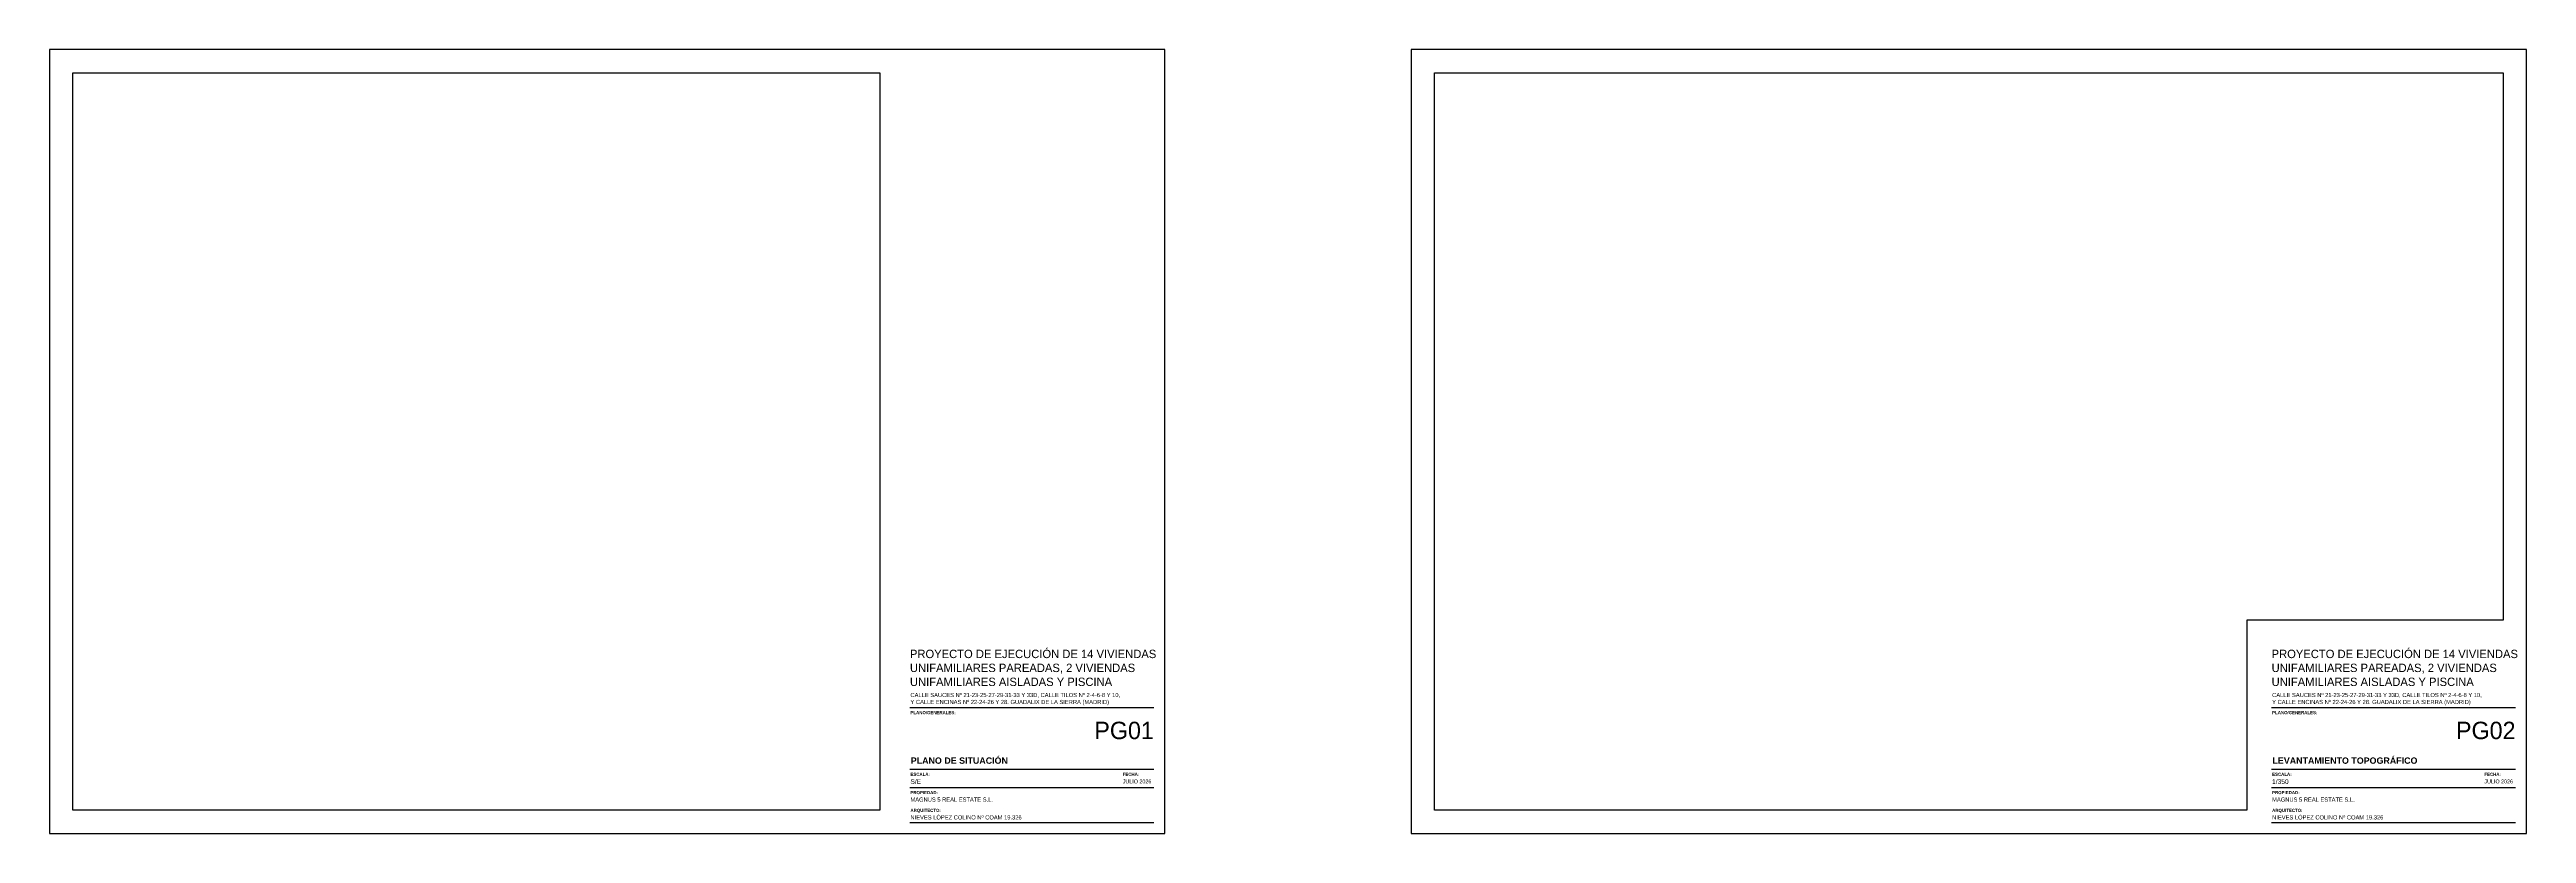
# Model space of a CAD drawing. Header units: millimetres. Extents: x 441061 to 442903, y 4515148 to 4515613.
# Drawn here: x 441060.7 to 441378.2, y 4515512.4 to 4515612.9 of the extents above; entities that cross this region are included whole.
import ezdxf

# ---------------------------------------------------------------- set-up
doc = ezdxf.new("R2010")
doc.units = ezdxf.units.MM
doc.linetypes.add('CONTINUA', pattern=[0])
doc.layers.add('01_alzado', color=5, linetype='CONTINUA')
doc.layers.add('01_texto cartela', color=5, linetype='Continuous')
doc.layers.add('01_cartela', color=6, linetype='Continuous', plot=False)
doc.styles.add('Century Gothic', font='', dxfattribs={"height": 2})
doc.styles.add('Century Gothic_3', font='', dxfattribs={"height": 4.5})
doc.styles.add('Century Gothic_6', font='', dxfattribs={"height": 11})
doc.styles.add('NIEVES3', font='swisseb.ttf')
doc.styles.get('Century Gothic').set_extended_font_data('Century Gothic')
doc.styles.get('Century Gothic_3').set_extended_font_data('Century Gothic')
doc.styles.get('Century Gothic_6').set_extended_font_data('Century Gothic')
picture_1 = doc.add_image_def('image1.jpg', size_in_pixel=(2480, 1753))
picture_2 = doc.add_image_def('image2.jpg', size_in_pixel=(2468, 1745))

msp = doc.modelspace()

# ---------------------------------------------------------------- linework, layer by layer
at = {"layer": '01_cartela', "color": 3, "elevation": 0}
for points in [[(441060.674, 4515612.944), (441060.674, 4515512.447), (441203.652, 4515512.447), (441203.652, 4515612.944)], [(441235.247, 4515612.944), (441235.247, 4515512.447), (441378.224, 4515512.447), (441378.224, 4515612.944)]]:
    msp.add_lwpolyline(points, close=True, dxfattribs=at)
at = {"layer": '01_texto cartela'}
for p, q in [((441170.979, 4515528.598, 0), (441202.252, 4515528.598, 0)), ((441345.552, 4515528.598, 0), (441376.824, 4515528.598, 0)), ((441170.979, 4515520.691, 0), (441202.252, 4515520.691, 0)), ((441345.552, 4515520.691, 0), (441376.824, 4515520.691, 0)), ((441170.979, 4515518.347, 0), (441202.252, 4515518.347, 0)), ((441345.552, 4515518.347, 0), (441376.824, 4515518.347, 0)), ((441170.979, 4515513.847, 0), (441202.252, 4515513.847, 0)), ((441345.552, 4515513.847, 0), (441376.824, 4515513.847, 0))]:
    msp.add_line(p, q, dxfattribs=at)

# ---------------------------------------------------------------- texts
for s, insert, char_height, width, attachment_point, style in [('\\PPROYECTO DE EJECUCIÓN DE 14 VIVIENDAS UNIFAMILIARES PAREADAS, 2 VIVIENDAS UNIFAMILIARES AISLADAS Y PISCINA', (441170.979, 4515537.791, 0), 1.073333, 31.83679, 1, 'Century Gothic_3'), ('\\PPROYECTO DE EJECUCIÓN DE 14 VIVIENDAS UNIFAMILIARES PAREADAS, 2 VIVIENDAS UNIFAMILIARES AISLADAS Y PISCINA', (441345.552, 4515537.791, 0), 1.073333, 31.83679, 1, 'Century Gothic_3'), ('CALLE SAUCES Nº 21-23-25-27-29-31-33 Y 33D, CALLE TILOS Nº 2-4-6-8 Y 10, \\PY CALLE ENCINAS Nº 22-24-26 Y 28. GUADALIX DE LA SIERRA (MADRID)', (441171.048, 4515530.464, 0), 0.53457, 43.15178, 1, 'Century Gothic'), ('CALLE SAUCES Nº 21-23-25-27-29-31-33 Y 33D, CALLE TILOS Nº 2-4-6-8 Y 10, \\PY CALLE ENCINAS Nº 22-24-26 Y 28. GUADALIX DE LA SIERRA (MADRID)', (441345.621, 4515530.464, 0), 0.53457, 43.15178, 1, 'Century Gothic'), ('{\\fCentury Gothic|b1|i0|c0|p34;PLANO/GENERALES: }', (441171.048, 4515528.144, 0), 0.40606, 9.88002, 1, 'Century Gothic'), ('{\\fCentury Gothic|b1|i0|c0|p34;PLANO/GENERALES: }', (441345.621, 4515528.144, 0), 0.40606, 9.88002, 1, 'Century Gothic'), ('{\\fCentury Gothic|b1|i0|c0|p34;ESCALA: }', (441171.048, 4515520.237, 0), 0.40606, 9.88002, 1, 'Century Gothic'), ('\\pt10.861;PLANO DE SITUACIÓN', (441171.089, 4515521.367, 0), 0.81458, 32.70904, 7, 'NIEVES3'), ('{\\fCentury Gothic|b1|i0|c0|p34;FECHA: }', (441198.259, 4515520.237, 0), 0.40606, 9.88002, 1, 'Century Gothic'), ('{\\fCentury Gothic|b1|i0|c0|p34;ESCALA: }', (441345.621, 4515520.237, 0), 0.40606, 9.88002, 1, 'Century Gothic'), ('\\pt10.861;LEVANTAMIENTO TOPOGRÁFICO', (441345.662, 4515521.367, 0), 0.81458, 32.70904, 7, 'NIEVES3'), ('{\\fCentury Gothic|b1|i0|c0|p34;FECHA: }', (441372.831, 4515520.237, 0), 0.40606, 9.88002, 1, 'Century Gothic'), ('{\\fCentury Gothic|b1|i0|c0|p34;PROPIEDAD:}', (441171.048, 4515517.891, 0), 0.40606, 3.90643, 1, 'Century Gothic'), ('S/E', (441171.048, 4515519.404, 0), 0.6109, 9.88002, 1, 'Century Gothic'), ('MAGNUS 5 REAL ESTATE S.L.', (441171.048, 4515517.058, 0), 0.53457, 22.7841, 1, 'Century Gothic'), ('JULIO 2026', (441198.259, 4515519.365, 0), 0.4989, 16.35376, 1, 'Century Gothic'), ('{\\fCentury Gothic|b1|i0|c0|p34;PROPIEDAD:}', (441345.621, 4515517.891, 0), 0.40606, 3.90643, 1, 'Century Gothic'), ('MAGNUS 5 REAL ESTATE S.L.', (441345.621, 4515517.058, 0), 0.53457, 22.7841, 1, 'Century Gothic'), ('1/350', (441345.621, 4515519.404, 0), 0.6109, 9.88002, 1, 'Century Gothic'), ('JULIO 2026', (441372.831, 4515519.365, 0), 0.4989, 16.35376, 1, 'Century Gothic'), ('{\\fCentury Gothic|b1|i0|c0|p34;ARQUITECTO:}', (441171.048, 4515515.609, 0), 0.40606, 3.90643, 1, 'Century Gothic'), ('NIEVES LÓPEZ COLINO Nº COAM 19.326', (441171.048, 4515514.775, 0), 0.53457, 17.04048, 1, 'Century Gothic'), ('{\\fCentury Gothic|b1|i0|c0|p34;ARQUITECTO:}', (441345.621, 4515515.609, 0), 0.40606, 3.90643, 1, 'Century Gothic'), ('NIEVES LÓPEZ COLINO Nº COAM 19.326', (441345.621, 4515514.775, 0), 0.53457, 17.04048, 1, 'Century Gothic')]:
    msp.add_mtext(s, dxfattribs=dict(at, insert=insert, char_height=char_height, width=width, attachment_point=attachment_point, style=style))
at = {"layer": '01_texto cartela', "color": 1, "char_height": 2.2333, "width": 4.89932, "attachment_point": 3, "style": 'Century Gothic_6'}
for s, insert in [('PG01', (441202.252, 4515526.771, 0)), ('PG02', (441376.824, 4515526.771, 0))]:
    msp.add_mtext(s, dxfattribs=dict(at, insert=insert))

# ---------------------------------------------------------------- pictures from other files: only their frames are drawn
at = {"layer": '01_alzado'}
image = msp.add_image(picture_1, insert=(441050.666, 4515501.442), size_in_units=(157.592, 111.395), dxfattribs=at)
image.set_boundary_path([(204.216, 45.02), (1832.274, 1532.098)])
image = msp.add_image(picture_2, insert=(441218.824, 4515500.078, 0), size_in_units=(168.2, 118.926), dxfattribs=at)
image.set_boundary_path([(284.498, 132.427), (2294.367, 132.427), (2294.367, 1162.054), (1812.26, 1162.054), (1812.26, 1518.98), (284.498, 1518.98), (284.498, 132.427)])

doc.saveas('drawing.dxf')
